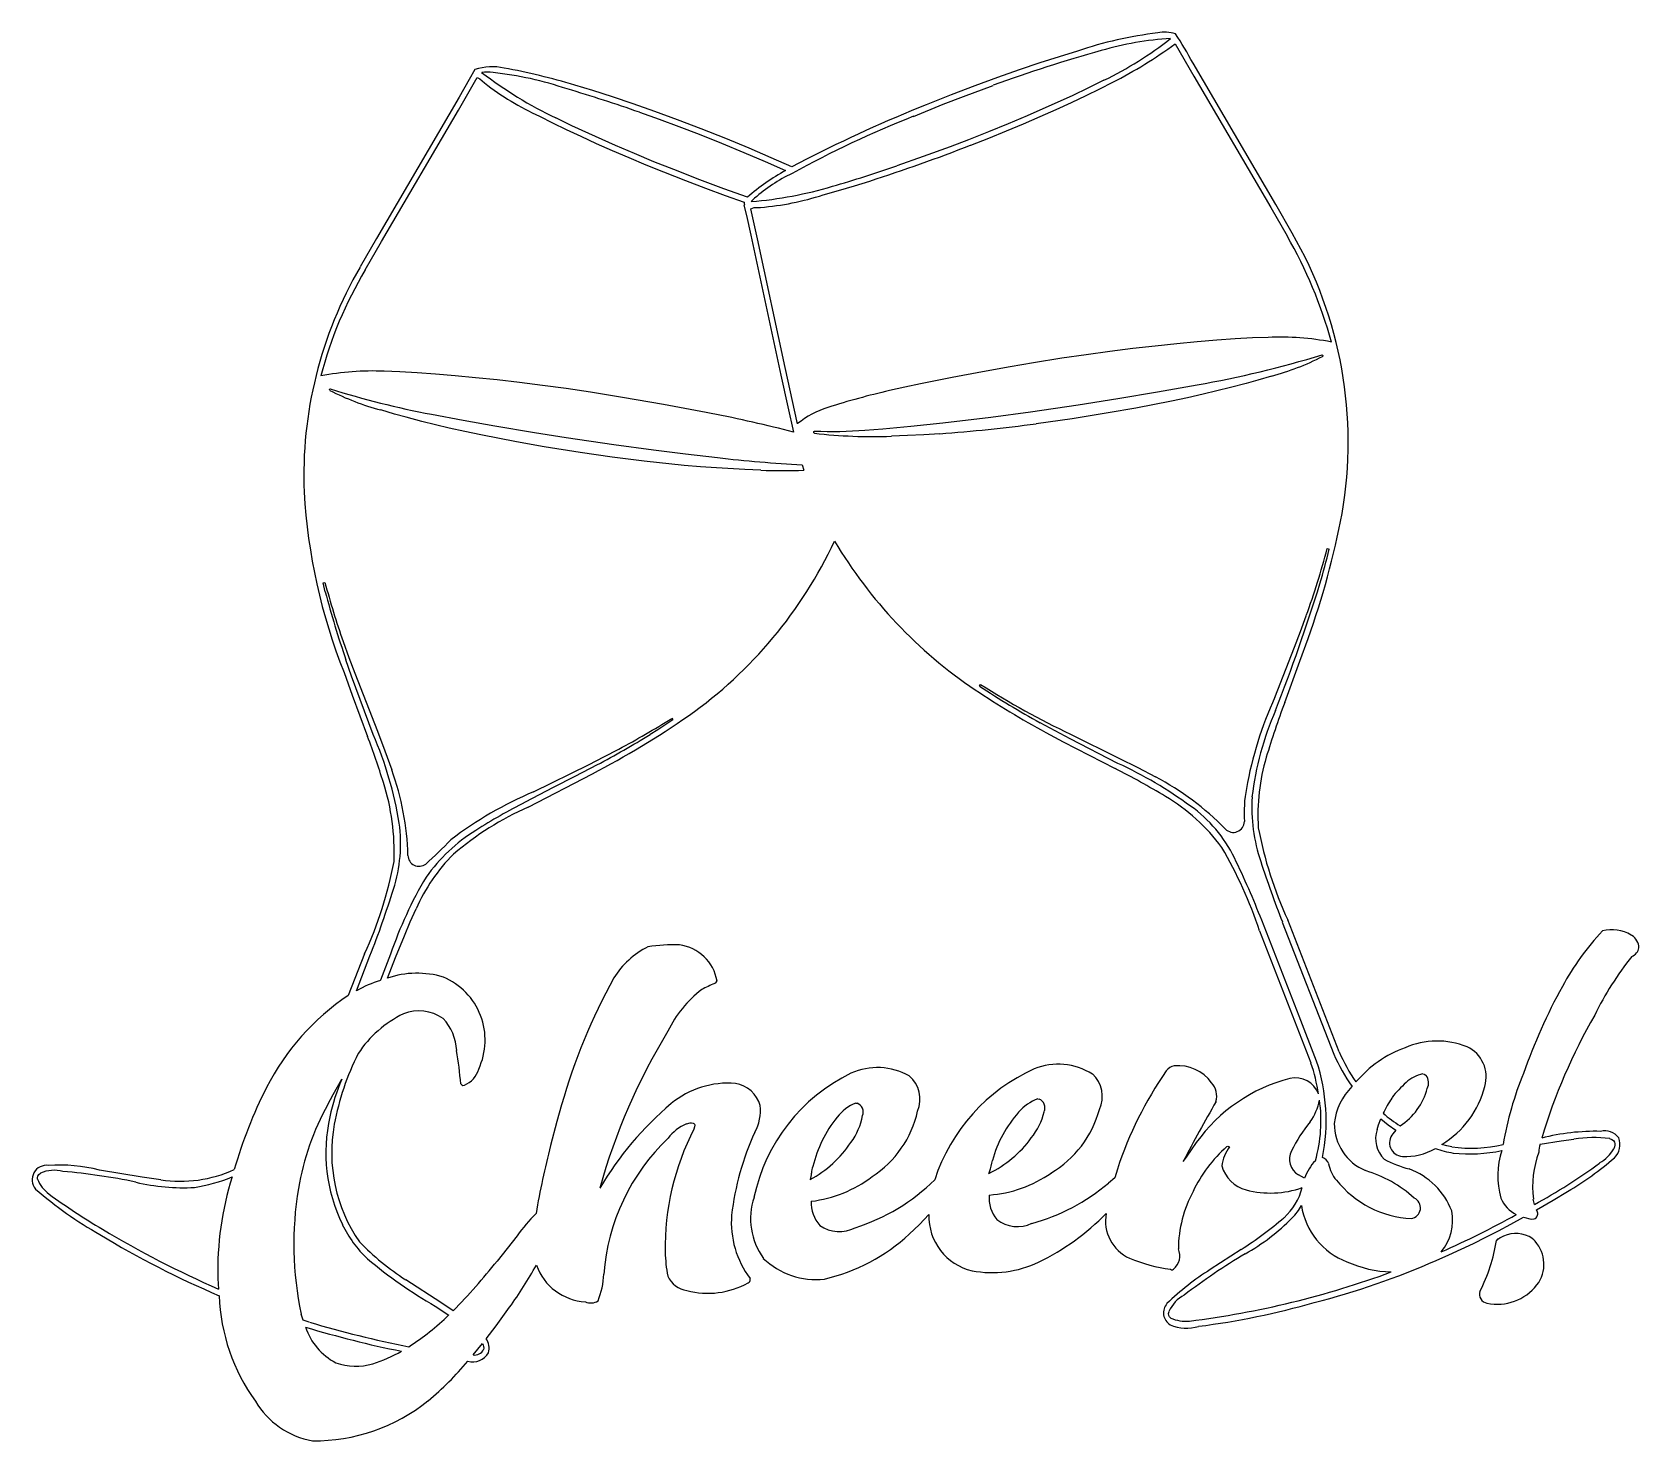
# Model space of a CAD drawing. Extents: x 0.24 to 4.49, y 0.5 to 4.23.
import ezdxf

# ---------------------------------------------------------------- set-up
doc = ezdxf.new("R2010")
doc.units = 0
doc.header["$MEASUREMENT"] = 0
doc.layers.add('Arc', color=6, linetype='CONTINUOUS')
doc.layers.add('Line', color=1, linetype='CONTINUOUS')

msp = doc.modelspace()

# ---------------------------------------------------------------- linework, layer by layer
at = {"layer": 'Arc', "color": 0, "true_color": 0x000000}
for centre, radius, start, end in [((3.3304, 3.2284), 1.0017, 96.5892, 109.0447), ((3.3045, 3.3498), 0.8608, 93.6616, 106.0906), ((2.6451, 4.9778), 0.978, -64.0385, -51.8299), ((3.2347, 4.1361), 0.0895, 72.1075, 102.4329), ((2.3843, 3.642), 1.0518, 28.4709, 33.4194), ((4.1048, 0.4641), 3.8554, 105.6318, 110.09), ((2.5693, 5.1303), 1.1636, -63.0504, -53.4956), ((1.4548, 3.9836), 0.1503, 77.8783, 107.7002), ((1.1672, 2.3946), 1.7651, 73.3393, 79.583), ((1.4397, 3.9305), 0.1891, 84.6844, 93.8006), ((2.0993, 4.9942), 1.1034, -127.5284, -115.5455), ((1.8751, 4.6555), 0.7158, -127.9663, -114.3417), ((1.3642, 3.2349), 0.8887, 71.018, 83.9913), ((0.5995, 0.4782), 3.7483, 70.599, 73.6718), ((3.6099, 1.3757), 2.8257, 111.6004, 118.8039), ((4.0686, 0.384), 3.9327, 111.877, 116.9512), ((1.0622, 8.1672), 4.5532, -72.2066, -68.6397), ((1.3789, 7.2108), 3.5304, -73.948, -71.0432), ((2.5049, 3.3592), 0.5703, 118.6756, 131.0524), ((2.4271, 3.4729), 0.4189, 115.2508, 131.5823), ((2.0544, 4.8196), 1.0457, -85.2997, -73.294), ((2.1057, 4.487), 0.7274, -85.3342, -71.9639), ((2.5317, 3.0928), 1.1853, 15.3174, 30.0658), ((2.6152, 3.1415), 1.1041, -9.8473, 30.0384), ((2.0487, 3.0538), 1.0919, 149.7159, -177.6453), ((2.0424, 3.0461), 1.075, 149.173, 165.4444), ((3.5393, 2.7141), 0.705, 78.9157, 92.551), ((2.8247, 6.0868), 2.8376, -79.9554, -73.0846), ((3.344, 3.9677), 0.674, -75.1817, -62.871), ((1.1375, 2.6246), 0.7048, 87.4488, 101.0869), ((1.3326, 3.8776), 0.6736, -117.1341, -104.8162), ((1.723, 5.4908), 2.3158, -107.5036, -100.6604), ((2.9364, 1.3824), 1.9433, 102.7954, 107.7794), ((2.4127, 3.0065), 0.237, 107.1151, 129.2228), ((1.2585, -0.7252), 4.018, 76.2675, 79.4665), ((2.3351, 7.3392), 4.1867, -85.8363, -82.3279), ((2.4627, 4.5139), 1.358, -96.56, -87.9625), ((2.3523, 4.2176), 1.0481, -92.4307, -85.1422), ((2.498, 7.0398), 3.9648, -96.4762, -93.2206), ((2.2227, 4.797), 1.7309, -91.8862, -88.1127), ((2.469, 3.0941), 1.5138, -176.7752, -158.1952), ((1.558, 3.3569), 2.1828, -19.6882, -10.6729), ((1.2962, 3.3767), 1.1747, -54.7195, -25.035), ((3.4267, 3.5155), 1.2414, -149.189, -124.0099), ((1.4723, 3.4518), 2.2703, -19.8116, -15.1127), ((1.9145, 3.2801), 1.8045, -16.5432, -13.5086), ((2.9159, 3.2732), 1.9686, -165.1965, -160.4386), ((-1.4216, 4.3506), 5.3079, -21.1925, -17.3659), ((3.3679, 3.3626), 2.4339, -165.3162, -160.8842), ((4.0126, 4.3953), 2.2985, -123.8495, -118.3981), ((3.9904, 4.3772), 2.2565, -123.5282, -118.7636), ((3.9757, 4.4379), 2.2942, -122.3861, -115.5832), ((4.4283, 2.0512), 0.9937, 155.3055, 169.8922), ((4.2709, 2.1059), 0.8119, 156.3367, 173.1369), ((5.747, 1.6335), 2.3435, 159.5411, 163.2767), ((0.5945, 4.4115), 2.4248, -62.3431, -55.307), ((0.7606, 4.2605), 2.1883, -61.9308, -57.7018), ((-1.3005, 1.4609), 2.5882, 17.5418, 20.3971), ((0.2377, 1.9743), 0.9845, 9.3178, 23.559), ((0.4724, 4.6598), 2.6858, -62.0264, -58.5725), ((4.0193, 2.1546), 0.5389, 163.4723, -176.4868), ((0.5175, 2.0296), 0.7149, 1.4895, 20.0121), ((2.0374, 0.191), 2.3432, 59.227, 62.9626), ((2.6352, 1.2632), 1.1328, 53.9166, 65.2082), ((2.8539, 1.5869), 0.7578, 44.5189, 61.9854), ((0.5903, 2.0572), 0.6056, -2.401, 17.6685), ((1.9493, 1.3001), 0.9937, 112.8053, 127.3927), ((3.8058, 2.1597), 0.3619, 169.5102, -176.5401), ((1.875, 1.4398), 0.8045, 113.8021, 130.4842), ((2.3672, 0.5922), 1.7975, 117.3153, 122.1265), ((2.9713, 1.7619), 0.5156, 36.6282, 59.0875), ((3.0903, 1.8816), 0.365, 26.0214, 54.4804), ((3.9239, 2.1781), 0.4597, 176.9094, -161.5012), ((0.8123, 2.0806), 0.4005, -17.6297, 7.6126), ((3.4154, 2.1384), 0.0292, -136.4569, -1.0097), ((0.3657, 3.0418), 1.3665, -48.0517, -44.1743), ((1.6673, 1.7113), 0.4776, 122.4119, 144.1365), ((4.502, 2.3141), 1.0386, -169.3167, -155.1573), ((1.2614, 2.0487), 0.0292, -179.0264, -52.5242), ((1.6872, 1.7174), 0.4729, 135.0211, 156.4149), ((2.3304, 1.4597), 1.2184, 18.6171, 30.0332), ((1.4266, 1.0713), 2.2155, 21.3173, 25.9782), ((0.1746, 2.2244), 1.0388, -24.8403, -10.6834), ((6.0939, 2.872), 2.7379, -162.1399, -158.5814), ((-1.4024, 2.7731), 2.7209, -21.3526, -17.4031), ((2.219, 1.4348), 1.0912, 149.3497, 161.1707), ((4.8974, 1.3717), 0.6949, 136.676, 151.6534), ((4.417, 1.7539), 0.0979, 58.7551, 104.8776), ((4.4491, 1.8032), 0.0391, 1.0785, 57.8564), ((1.9662, 1.6071), 0.2227, 116.4482, 148.2937), ((1.9347, 1.3712), 0.4405, 87.9891, 98.8362), ((1.9366, 1.6975), 0.1147, 9.2967, 83.2209), ((4.458, 1.8093), 0.0306, -67.0053, -9.9278), ((5.0921, 1.2771), 0.8006, 140.9921, 154.2034), ((1.2855, 1.34), 0.3984, 108.4799, 118.4048), ((1.2565, 1.4913), 0.2453, 73.5459, 108.629), ((1.2552, 1.5599), 0.1811, -25.0383, 66.9891), ((3.1551, 0.9611), 1.5755, 151.0325, 164.2575), ((2.2378, 1.2512), 0.4979, 113.0052, 117.3236), ((5.5737, 0.9893), 1.4717, 151.0519, 160.8643), ((1.4367, 1.1385), 0.6498, 123.886, 152.949), ((2.1948, 1.4513), 0.3051, 127.4537, 154.3332), ((1.3521, 1.3576), 0.3018, 115.9322, 146.4778), ((1.2616, 1.5253), 0.1117, 55.204, 111.8114), ((1.2268, 1.5257), 0.1344, 2.7943, 42.8304), ((5.7118, 0.8548), 1.5463, 150.1043, 163.2418), ((3.3152, 0.7314), 1.6349, 148.59, 164.4936), ((0.3587, 1.3661), 1.016, 4.3924, 9.4104), ((3.9766, 1.2473), 0.3112, 110.0713, 139.5885), ((3.9548, 1.3443), 0.213, 68.2836, 113.52), ((3.9966, 1.4627), 0.0877, -16.8381, 65.0425), ((1.7406, 1.2035), 0.716, 153.3849, 169.2454), ((2.9526, 1.3255), 0.1703, 58.1035, 111.9669), ((3.2643, 1.4603), 0.0318, 98.9529, 145.3396), ((3.2693, 1.3835), 0.1087, 35.6581, 95.2658), ((3.1028, 1.3288), 0.5454, 9.3682, 18.2084), ((3.1628, 1.3472), 0.4982, -11.3578, 18.4053), ((4.1877, 1.7511), 0.5558, -155.7658, -145.5532), ((4.1911, 1.7526), 0.5441, -155.7196, -146.0836), ((1.5213, 1.252), 0.5069, 156.2447, 168.0154), ((1.355, 1.5017), 0.0669, -66.4695, -16.0183), ((2.0791, 1.2101), 0.2359, 85.2244, 129.6397), ((2.0847, 1.3637), 0.0826, 16.189, 80.2001), ((2.6101, 1.0466), 0.4727, 115.8685, 168.1364), ((2.4743, 1.3171), 0.1701, 60.5201, 114.4463), ((2.5063, 1.4034), 0.0805, -22.9001, 50.0796), ((3.0865, 1.041), 0.4846, 114.0619, 162.0431), ((2.9884, 1.4107), 0.0805, -25.35, 47.6421), ((4.0579, 0.9079), 0.9987, 145.1687, 161.873), ((3.6784, 1.0278), 0.4455, 104.7904, 144.1092), ((3.3192, 1.4112), 0.0523, -15.6237, 42.8237), ((3.5794, 1.3944), 0.0657, 20.6463, 102.9736), ((4.0925, 1.2035), 0.3286, 132.0043, 141.5274), ((3.9382, 1.376), 0.0972, 103.0632, 132.4915), ((3.9, 1.4466), 0.032, -27.1343, 37.549), ((4.9833, 1.1394), 0.8664, 157.4389, 170.3881), ((1.9657, 0.8716), 1.2423, 153.0825, 163.8414), ((2.936, 1.2957), 0.1148, 109.0116, 140.4548), ((2.8926, 1.381), 0.0245, -25.271, 68.262), ((3.8434, 1.3215), 0.1621, 134.7139, 173.6346), ((4.0038, 1.2803), 0.2103, 143.3925, 155.8996), ((3.7626, 1.4766), 0.1717, -56.835, -15.0585), ((3.8371, 1.4985), 0.2509, -58.7402, -14.1064), ((1.6381, 1.0482), 0.7059, 151.0808, 170.2865), ((2.4866, 0.7283), 0.8669, 130.0605, 149.483), ((2.0494, 1.3733), 0.1154, -29.7558, 6.7028), ((2.4589, 1.2865), 0.1146, 111.4466, 142.9383), ((2.2739, 1.3877), 0.163, -37.115, -9.7145), ((2.412, 1.3697), 0.0245, -22.8615, 70.7304), ((2.3084, 1.4328), 0.2787, -57.1119, -12.5864), ((3.082, 1.1581), 0.3152, 138.0489, 164.6073), ((2.7554, 1.4049), 0.163, -39.582, -12.1825), ((2.792, 1.4486), 0.2787, -59.5851, -15.0486), ((8.8149, -1.7105), 6.2696, 150.28618, 151.93825), ((3.4902, 1.432), 0.1563, -34.5452, -11.4598), ((3.2645, 1.346), 0.3828, -15.9693, 8.2443), ((4.0526, 1.6423), 0.3663, -131.096, -122.367), ((1.4497, 1.2624), 0.4347, 167.3967, -154.1022), ((1.4459, 1.2618), 0.4155, 169.5606, -145.4411), ((2.5941, 1.0111), 0.6816, 152.6422, -178.9897), ((2.011, 1.2352), 0.1114, 112.3024, 144.3205), ((2.6109, 1.155), 0.3154, 140.5188, 167.0586), ((3.8918, 1.1129), 0.3572, 139.8072, 154.4947), ((3.8172, 1.3391), 0.1349, 179.8504, -112.6834), ((3.8679, 1.2993), 0.0761, 161.9053, -134.4508), ((4.3747, 0.7362), 0.5824, 88.7899, 104.2674), ((4.3973, 1.2714), 0.0482, 38.808, 102.3109), ((3.667, 0.7449), 2.1261, 165.4035, 170.353), ((2.3027, 0.8989), 0.5542, 133.5974, 175.6695), ((2.8096, 1.0132), 0.7262, 155.3505, 173.3675), ((2.1529, 1.4562), 0.3014, -61.7014, -33.6189), ((2.6374, 1.4786), 0.3015, -64.1613, -36.0803), ((3.6415, 1.0023), 0.3677, 131.4398, 154.7051), ((3.5003, 1.2097), 0.1167, 144.381, 171.4813), ((3.865, 1.2885), 0.0364, 139.2633, -93.7919), ((4.0428, 1.6452), 0.3713, -97.6447, -76.5593), ((4.3293, 1.2545), 0.1065, 163.8003, 175.0985), ((4.3697, 0.9557), 0.3464, 83.1589, 98.8406), ((4.3889, 1.2836), 0.0494, -45.561, 21.4149), ((2.6257, 1.2624), 0.1537, -19.2421, -7.7489), ((3.6115, 1.2447), 0.0475, 152.4247, -119.702), ((3.7177, 1.1564), 0.1198, 135.3103, 161.489), ((3.642, 1.2234), 0.0273, 19.8145, 70.3244), ((3.7545, 1.2472), 0.0881, -170.4473, -139.041), ((3.947, 1.4852), 0.2742, -118.865, -103.9696), ((3.8716, 1.4075), 0.1555, -93.3405, -59.7356), ((4.0406, 1.5259), 0.2684, -109.7193, -99.3305), ((4.0397, 1.6707), 0.412, -95.9302, -77.9468), ((4.3298, 1.2009), 0.2148, 161.8442, -164.071), ((4.4834, 1.171), 0.2762, 160.4106, -173.3877), ((3.5457, 2.367), 1.4091, -61.7865, -53.472), ((3.858, 1.9067), 0.8679, -59.4093, -49.3411), ((4.3339, 1.3223), 0.101, -60.0018, -29.6177), ((0.2761, 1.1906), 0.038, 82.0057, -139.5131), ((0.3444, 1.2325), 0.1009, -156.3535, -127.5909), ((0.2968, 1.1257), 0.0898, 75.3086, 114.0044), ((0.3099, 0.8019), 0.4274, 75.6418, 93.828), ((0.181, -0.3931), 1.6116, 78.1382, 85.0668), ((0.6296, 1.5307), 0.3443, -98.5303, -65.4933), ((0.6016, 1.5961), 0.4311, -81.1604, -67.4416), ((1.5516, 0.9511), 0.8225, 162.5309, -178.4634), ((2.2649, 1.2068), 0.0348, -27.3722, 2.3308), ((2.2615, 1.4573), 0.3258, -83.3918, -52.507), ((2.3347, 1.2095), 0.0351, 152.7102, -177.8537), ((2.2588, 1.5612), 0.5215, -72.5474, -45.3162), ((2.746, 1.4753), 0.3261, -85.8443, -54.9724), ((3.4735, 1.2527), 0.0923, -163.7874, -105.0954), ((3.6672, 0.8909), 0.3382, 47.9384, 73.1591), ((3.8123, 1.0371), 0.1945, 21.3653, 69.3646), ((0.9196, 1.9353), 1.0218, -131.155, -119.431), ((1.2755, 2.5051), 1.6777, -126.2736, -120.4914), ((0.6386, 1.7196), 0.5503, -103.2702, -86.948), ((1.8388, 1.0203), 0.9085, 170.6876, -168.2482), ((2.8606, 1.1425), 0.0913, 175.2425, -141.061), ((2.7495, 1.5728), 0.5152, -75.0099, -49.373), ((3.595, 1.0052), 0.3249, 151.6571, 179.5943), ((3.5138, 1.4087), 0.2534, -104.7085, -70.7025), ((3.4415, 1.2097), 0.1612, -47.9183, -14.4232), ((3.9007, 1.3595), 0.2722, -141.3606, -93.0855), ((2.3184, 1.0874), 0.1799, 161.7489, -144.3428), ((2.3902, 1.13), 0.0913, 177.6872, -138.6158), ((3.4644, 1.1952), 0.1502, -44.7187, -29.0866), ((3.7841, 1.1516), 0.1908, -171.1539, -110.9942), ((3.8818, 1.116), 0.0286, -81.4298, 65.2353), ((3.8641, 1.0837), 0.1315, -39.6217, 10.6373), ((4.2018, 1.1744), 0.085, -157.5934, -116.498), ((1.3445, 1.211), 0.3177, -154.1512, -133.7533), ((1.9323, 0.7418), 0.5096, 135.1495, 143.8536), ((2.3356, 1.0782), 0.2481, 175.6447, -143.1706), ((2.3733, 1.144), 0.0906, -124.7536, -62.4898), ((2.7579, 1.0939), 0.1479, 178.332, -103.0757), ((2.8444, 1.1573), 0.0906, -127.2058, -64.9392), ((2.6141, 1.5576), 0.6515, -63.9295, -44.4355), ((3.1849, 1.0811), 0.1076, 169.1203, -114.0414), ((2.8471, 1.92), 1.0873, -57.1841, -49.7604), ((3.1783, 1.4749), 0.5502, -60.7679, -44.4444), ((2.9817, 3.2317), 2.4391, -66.2149, -61.0081), ((1.7151, 3.191), 2.5076, -121.1628, -113.0639), ((1.7865, 3.3307), 2.6485, -120.955, -113.4801), ((1.612, 1.5233), 0.711, -135.6342, -122.8566), ((2.2196, 1.4145), 0.5001, -76.8252, -47.3573), ((3.6865, 1.094), 0.4297, -27.5592, -8.5754), ((4.1627, 0.9669), 0.0812, 64.5204, 120.511), ((4.173, 0.9922), 0.0539, 41.335, 62.824), ((4.1467, 0.9669), 0.0904, -37.2877, 42.3818), ((1.8716, 1.8624), 1.1547, -130.2905, -119.4139), ((2.2977, 1.0073), 0.3851, -178.7772, -169.2841), ((2.3123, 1.1294), 0.203, -133.6361, -83.9856), ((3.3079, 1.3865), 0.4367, -112.4565, -97.7168), ((3.2289, 0.9891), 0.0451, -50.8176, 24.079), ((4.2681, -0.3915), 1.6111, 120.6404, 127.5711), ((0.1967, 1.9823), 1.6217, -44.59, -38.3744), ((0.3986, 1.636), 1.3521, -35.3824, -29.7821), ((1.7096, 1.0132), 0.1458, -160.4761, -93.1526), ((1.5395, 0.9488), 0.2107, -21.8871, -2.1907), ((1.9827, 0.9666), 0.0706, -153.9723, -100.2274), ((2.7773, 1.2349), 0.29, -100.502, -64.8866), ((3.7185, 0.3724), 0.6854, 122.0852, 134.2886), ((2.9938, 3.2334), 2.4361, -82.7985, -69.8422), ((3.0926, 2.9451), 2.1476, -75.5193, -66.4048), ((3.8439, 1.2621), 0.3158, -113.9429, -91.9297), ((2.0253, 1.1107), 0.2205, -104.4731, -61.0545), ((4.0908, 0.888), 0.0245, 162.8127, -100.542), ((4.1133, 0.9955), 0.1343, -101.5723, -38.3376), ((1.2408, 0.9024), 0.5083, -177.9174, -144.1459), ((1.7159, 0.8997), 0.0352, -114.0041, -57.0085), ((3.2678, 0.8386), 0.0371, 138.7373, -121.4675), ((3.3276, 0.8061), 0.0898, 117.8137, 156.5072), ((3.0627, 2.8447), 2.0585, -82.7187, -74.014), ((1.7654, 3.4631), 2.7656, -106.6853, -101.0602), ((0.8424, 1.3498), 0.7177, -56.8513, -46.0869), ((3.2905, 0.917), 0.1009, -113.8439, -85.0895), ((1.1171, 0.8517), 0.1637, -161.8255, -117.5466), ((1.7624, 3.4552), 2.7728, -106.7867, -101.3858), ((1.4074, 0.7461), 0.0396, -19.1787, 37.1952), ((3.2918, 0.9092), 0.1111, -112.9398, -73.3559), ((1.0232, 1.072), 0.386, -72.5082, -60.2126), ((1.4044, 0.7545), 0.0458, -107.3419, -27.8507), ((1.409, 0.7514), 0.0247, -100.7261, -22.5793), ((1.0943, 0.8518), 0.1546, -110.0109, -73.11), ((0.7962, 1.2037), 0.7722, -50.7075, -39.6595), ((1.0193, 0.7181), 0.2218, -149.2322, -100.3058), ((0.9841, 0.9801), 0.4802, -90.5329, -51.1705)]:
    msp.add_arc(centre, radius, start, end, dxfattribs=at)
at = {"layer": 'Line', "color": 0, "true_color": 0x000000}
for p, q in [((3.0035, 4.1753), (2.9551, 4.1606)), ((3.2615, 4.195), (3.3111, 4.1089)), ((1.4091, 4.1268), (1.3945, 4.0999)), ((2.8489, 4.1256), (2.7915, 4.1054)), ((2.9035, 4.144), (2.8489, 4.1256)), ((2.9551, 4.1606), (2.9035, 4.144)), ((3.5277, 3.7694), (3.3089, 4.1434)), ((1.3657, 4.0192), (1.4152, 4.1053)), ((1.3945, 4.0999), (1.3679, 4.0537)), ((1.4152, 4.1053), (1.4221, 4.1024)), ((1.4221, 4.1024), (1.4347, 4.0912)), ((1.7216, 4.0709), (1.6733, 4.0856)), ((2.7315, 4.0834), (2.669, 4.0595)), ((2.7013, 4.0554), (2.7805, 4.0849)), ((2.7915, 4.1054), (2.7315, 4.0834)), ((3.0733, 4.0984), (3.0325, 4.0782)), ((3.0626, 4.0758), (3.0967, 4.093)), ((3.3111, 4.1089), (3.5143, 3.7617)), ((1.3679, 4.0537), (1.149, 3.6797)), ((1.7732, 4.0543), (1.7216, 4.0709)), ((1.8278, 4.0359), (1.7732, 4.0543)), ((2.669, 4.0595), (2.6033, 4.0335)), ((2.648, 4.0347), (2.7013, 4.0554)), ((2.989, 4.0575), (2.9431, 4.0365)), ((2.9469, 4.0212), (2.9875, 4.0398)), ((2.9875, 4.0398), (3.0261, 4.058)), ((3.0325, 4.0782), (2.989, 4.0575)), ((3.0261, 4.058), (3.0626, 4.0758)), ((1.1624, 3.672), (1.3657, 4.0192)), ((1.5801, 4.0033), (1.6142, 3.9861)), ((1.6657, 3.9782), (1.6235, 3.9987)), ((1.8852, 4.0157), (1.8278, 4.0359)), ((1.8446, 4.0137), (1.8963, 3.9952)), ((1.9453, 3.9937), (1.8852, 4.0157)), ((1.8963, 3.9952), (1.9489, 3.9758)), ((2.5697, 4.0029), (2.648, 4.0347)), ((2.8705, 4.0046), (2.82, 3.9833)), ((2.8605, 3.9835), (2.9045, 4.0024)), ((2.9431, 4.0365), (2.8705, 4.0046)), ((2.9045, 4.0024), (2.9469, 4.0212)), ((1.6142, 3.9861), (1.6507, 3.9683)), ((1.6507, 3.9683), (1.6893, 3.9501)), ((1.7104, 3.9573), (1.6657, 3.9782)), ((1.7816, 3.9255), (1.7104, 3.9573)), ((2.0077, 3.9698), (1.9453, 3.9937)), ((1.9489, 3.9758), (2.0021, 3.9554)), ((2.0021, 3.9554), (2.062, 3.9317)), ((2.073, 3.944), (2.0077, 3.9698)), ((2.7681, 3.9621), (2.7151, 3.9411)), ((2.82, 3.9833), (2.7681, 3.9621)), ((2.7684, 3.9455), (2.8151, 3.9645)), ((2.8151, 3.9645), (2.8605, 3.9835)), ((1.6893, 3.9501), (1.7299, 3.9315)), ((1.7299, 3.9315), (1.7723, 3.9127)), ((1.7723, 3.9127), (1.8163, 3.8938)), ((1.8313, 3.9042), (1.7816, 3.9255)), ((2.062, 3.9317), (2.1204, 3.9077)), ((2.1349, 3.9184), (2.073, 3.944)), ((2.1933, 3.8934), (2.1349, 3.9184)), ((2.6668, 3.9226), (2.5953, 3.8963)), ((2.7151, 3.9411), (2.6668, 3.9226)), ((2.7207, 3.9267), (2.7684, 3.9455)), ((1.8163, 3.8938), (1.8617, 3.8748)), ((1.8826, 3.883), (1.8313, 3.9042)), ((1.8617, 3.8748), (1.9083, 3.8558)), ((1.9351, 3.8619), (1.8826, 3.883)), ((2.1204, 3.9077), (2.177, 3.8836)), ((2.177, 3.8836), (2.2312, 3.8596)), ((2.248, 3.869), (2.1933, 3.8934)), ((2.2862, 3.8896), (2.248, 3.869)), ((2.5953, 3.8963), (2.5257, 3.8719)), ((1.9083, 3.8558), (1.9667, 3.8329)), ((2.0046, 3.835), (1.9351, 3.8619)), ((1.9667, 3.8329), (2.0194, 3.8128)), ((2.0681, 3.8114), (2.0046, 3.835)), ((2.4136, 3.8192), (2.4537, 3.8317)), ((2.0194, 3.8128), (2.0712, 3.7938)), ((2.1304, 3.7893), (2.0681, 3.8114)), ((2.0712, 3.7938), (2.1218, 3.7759)), ((2.1401, 3.7774), (2.1491, 3.7862)), ((2.3309, 3.7953), (2.3712, 3.8066)), ((2.3712, 3.8066), (2.4136, 3.8192)), ((2.1222, 3.7685), (2.1205, 3.7678)), ((2.1205, 3.7678), (2.1274, 3.7403)), ((2.1218, 3.7759), (2.1213, 3.7723)), ((2.1213, 3.7723), (2.1222, 3.7685)), ((2.1274, 3.7403), (2.1391, 3.6882)), ((2.1391, 3.7584), (2.1478, 3.7616)), ((2.1569, 3.6791), (2.1391, 3.7584)), ((2.1478, 3.7616), (2.1648, 3.7619)), ((3.5143, 3.7617), (3.5575, 3.6866)), ((3.571, 3.6942), (3.5277, 3.7694)), ((1.149, 3.6797), (1.1058, 3.6045)), ((1.1193, 3.5969), (1.1624, 3.672)), ((2.1391, 3.6882), (2.2186, 3.3184)), ((2.23, 3.339), (2.1569, 3.6791)), ((3.2656, 3.4014), (3.2087, 3.3953)), ((3.32, 3.4065), (3.2656, 3.4014)), ((3.3718, 3.4108), (3.32, 3.4065)), ((3.4205, 3.4143), (3.3718, 3.4108)), ((3.466, 3.4168), (3.4205, 3.4143)), ((3.5079, 3.4184), (3.466, 3.4168)), ((2.962, 3.3631), (2.8866, 3.351)), ((3.026, 3.3723), (2.962, 3.3631)), ((3.0886, 3.3808), (3.026, 3.3723)), ((3.1496, 3.3885), (3.0886, 3.3808)), ((3.2087, 3.3953), (3.1496, 3.3885)), ((3.6503, 3.3719), (3.6516, 3.3715)), ((3.6524, 3.3689), (3.6514, 3.3678)), ((3.6516, 3.3715), (3.6525, 3.3704)), ((3.6525, 3.3704), (3.6524, 3.3689)), ((1.2108, 3.3271), (1.1688, 3.3287)), ((1.2563, 3.3246), (1.2108, 3.3271)), ((1.305, 3.3212), (1.2563, 3.3246)), ((1.3567, 3.3168), (1.305, 3.3212)), ((1.4112, 3.3117), (1.3567, 3.3168)), ((2.2186, 3.3184), (2.237, 3.2345)), ((2.2629, 3.19), (2.23, 3.339)), ((2.752, 3.3275), (2.6716, 3.3124)), ((2.825, 3.3405), (2.752, 3.3275)), ((2.8866, 3.351), (2.825, 3.3405)), ((3.5164, 3.3161), (3.4805, 3.3053)), ((1.0243, 3.2807), (1.0251, 3.2818)), ((1.0244, 3.2792), (1.0243, 3.2807)), ((1.0254, 3.2781), (1.0244, 3.2792)), ((1.0251, 3.2818), (1.0265, 3.2822)), ((1.4681, 3.3057), (1.4112, 3.3117)), ((1.5272, 3.2988), (1.4681, 3.3057)), ((1.5881, 3.2911), (1.5272, 3.2988)), ((1.6508, 3.2827), (1.5881, 3.2911)), ((1.7148, 3.2734), (1.6508, 3.2827)), ((1.8, 3.2596), (1.7148, 3.2734)), ((2.5467, 3.2867), (2.506, 3.2775)), ((2.5882, 3.2956), (2.5467, 3.2867)), ((2.6716, 3.3124), (2.5882, 3.2956)), ((3.1102, 3.2564), (3.215, 3.2739)), ((3.215, 3.2739), (3.3196, 3.2927)), ((3.4083, 3.2858), (3.3356, 3.2682)), ((3.4496, 3.2967), (3.4083, 3.2858)), ((3.4805, 3.3053), (3.4496, 3.2967)), ((1.9081, 3.2408), (1.8, 3.2596)), ((1.993, 3.225), (1.9081, 3.2408)), ((2.237, 3.2345), (2.2521, 3.1677)), ((2.879, 3.2217), (3.0052, 3.2401)), ((3.0052, 3.2401), (3.1102, 3.2564)), ((3.1577, 3.2314), (3.0841, 3.2185)), ((3.2521, 3.25), (3.1577, 3.2314)), ((3.2939, 3.2588), (3.2521, 3.25)), ((3.3356, 3.2682), (3.2939, 3.2588)), ((1.1962, 3.2156), (1.1603, 3.2264)), ((1.2271, 3.207), (1.1962, 3.2156)), ((1.2685, 3.1961), (1.2271, 3.207)), ((1.3412, 3.1786), (1.2685, 3.1961)), ((1.2946, 3.215), (1.3781, 3.1991)), ((1.3781, 3.1991), (1.4618, 3.1842)), ((2.5626, 3.1834), (2.6471, 3.1923)), ((2.6471, 3.1923), (2.7737, 3.2077)), ((2.7737, 3.2077), (2.879, 3.2217)), ((2.9892, 3.2032), (2.894, 3.1899)), ((3.0841, 3.2185), (2.9892, 3.2032)), ((1.3829, 3.1691), (1.3412, 3.1786)), ((1.4247, 3.1603), (1.3829, 3.1691)), ((1.519, 3.1417), (1.4247, 3.1603)), ((1.4618, 3.1842), (1.5666, 3.1667)), ((1.5666, 3.1667), (1.6505, 3.1536)), ((1.6505, 3.1536), (1.7767, 3.135)), ((2.2521, 3.1677), (2.2123, 3.1779)), ((2.3054, 3.1677), (2.3062, 3.1696)), ((2.3059, 3.166), (2.3054, 3.1677)), ((2.3076, 3.1648), (2.3059, 3.166)), ((2.3062, 3.1696), (2.3079, 3.1705)), ((2.4411, 3.1733), (2.4886, 3.1767)), ((2.4886, 3.1767), (2.5626, 3.1834)), ((2.5537, 3.1584), (2.511, 3.1568)), ((2.5964, 3.1607), (2.5537, 3.1584)), ((2.6391, 3.1635), (2.5964, 3.1607)), ((1.5927, 3.1288), (1.519, 3.1417)), ((1.6875, 3.1135), (1.5927, 3.1288)), ((1.7721, 3.1017), (1.6875, 3.1135)), ((1.7767, 3.135), (1.882, 3.1207)), ((1.882, 3.1207), (1.9663, 3.1101)), ((1.9663, 3.1101), (2.0508, 3.1003)), ((1.8569, 3.0909), (1.7721, 3.1017)), ((1.9631, 3.0799), (1.8569, 3.0909)), ((2.0057, 3.0762), (1.9631, 3.0799)), ((2.0483, 3.073), (2.0057, 3.0762)), ((2.123, 3.0687), (2.0483, 3.073)), ((2.1658, 3.0671), (2.123, 3.0687)), ((2.2752, 3.0813), (2.2797, 3.0671)), ((3.6641, 2.8599), (3.6691, 2.8586)), ((1.0077, 2.7689), (1.0127, 2.7702)), ((1.0135, 2.7456), (1.0077, 2.7689)), ((3.5928, 2.6402), (3.6082, 2.6823)), ((3.5773, 2.5991), (3.5928, 2.6402)), ((1.061, 2.6141), (1.0762, 2.5714)), ((3.5254, 2.4663), (3.5773, 2.5991)), ((3.5918, 2.562), (3.6132, 2.6215)), ((1.0832, 2.5227), (1.0682, 2.5655)), ((1.0762, 2.5714), (1.0917, 2.5298)), ((3.5514, 2.4527), (3.5918, 2.562)), ((1.0636, 2.5318), (1.085, 2.4723)), ((1.1402, 2.3678), (1.0832, 2.5227)), ((1.0917, 2.5298), (1.1513, 2.3766)), ((1.085, 2.4723), (1.1254, 2.363)), ((2.744, 2.4962), (2.7469, 2.5005)), ((1.8929, 2.3805), (1.8729, 2.368)), ((1.9327, 2.4065), (1.8929, 2.3805)), ((1.9299, 2.4108), (1.9327, 2.4065)), ((2.9445, 2.3775), (2.9046, 2.3991)), ((1.1513, 2.3766), (1.1712, 2.3245)), ((2.9195, 2.3734), (2.9651, 2.349)), ((2.9839, 2.3567), (2.9445, 2.3775)), ((2.9651, 2.349), (3.1025, 2.2781)), ((3.1102, 2.2916), (2.9839, 2.3567)), ((2.985, 2.3686), (3.1127, 2.3058)), ((1.1712, 2.3245), (1.1892, 2.2742)), ((1.7112, 2.2886), (1.7505, 2.3087)), ((1.7505, 2.3087), (1.7903, 2.3296)), ((3.1127, 2.3058), (3.1626, 2.2808)), ((1.5503, 2.1759), (1.72, 2.2637)), ((1.5641, 2.2161), (1.7112, 2.2886)), ((1.6735, 2.2569), (1.6167, 2.2276)), ((1.7323, 2.2878), (1.6735, 2.2569)), ((3.1626, 2.2808), (3.2098, 2.2559)), ((1.6167, 2.2276), (1.5423, 2.1893)), ((1.2227, 1.8356), (1.2383, 1.8722)), ((1.2383, 1.8722), (1.2537, 1.9067)), ((3.5892, 1.6235), (3.4906, 1.8767)), ((3.545, 1.8721), (3.6809, 1.5229)), ((3.6951, 1.5289), (3.5595, 1.8777)), ((1.1995, 1.7784), (1.2227, 1.8356)), ((3.485, 1.8487), (3.6209, 1.4993)), ((4.4699, 1.8364), (4.4677, 1.8376)), ((1.1173, 1.788), (1.0744, 1.678)), ((1.1862, 1.787), (1.1592, 1.7179)), ((1.0959, 1.6905), (1.1317, 1.7824)), ((1.1781, 1.7238), (1.1995, 1.7784)), ((2.0432, 1.7094), (2.0477, 1.7129)), ((2.0477, 1.7129), (2.0498, 1.7161)), ((3.6355, 1.5045), (3.5892, 1.6235)), ((1.0345, 1.4159), (1.0574, 1.4562)), ((3.9163, 1.4708), (3.9202, 1.4697)), ((3.9202, 1.4697), (3.922, 1.4687)), ((3.922, 1.4687), (3.9253, 1.466)), ((1.0202, 1.3895), (1.0345, 1.4159)), ((1.3717, 1.4439), (1.3743, 1.4412)), ((1.3743, 1.4412), (1.3775, 1.44)), ((1.3775, 1.44), (1.3817, 1.4404)), ((2.8987, 1.4042), (2.9017, 1.4037)), ((3.835, 1.4057), (3.8352, 1.408)), ((1.6387, 1.3886), (1.6264, 1.3449)), ((2.417, 1.3931), (2.4201, 1.3928)), ((1.6264, 1.3449), (1.6095, 1.2807)), ((1.9687, 1.3383), (1.9785, 1.3409)), ((1.9785, 1.3409), (1.9823, 1.3412)), ((1.9823, 1.3412), (1.9867, 1.3405)), ((1.9867, 1.3405), (1.9888, 1.3392)), ((1.9888, 1.3392), (1.9901, 1.3373)), ((1.9905, 1.3304), (1.9888, 1.3243)), ((1.9901, 1.3373), (1.9907, 1.3348)), ((1.9907, 1.3348), (1.9905, 1.3304)), ((3.7956, 1.323), (3.7994, 1.3358)), ((3.7994, 1.3358), (3.8052, 1.3515)), ((3.8052, 1.3515), (3.8247, 1.3359)), ((3.8247, 1.3359), (3.845, 1.3216)), ((3.845, 1.3216), (3.8374, 1.3123)), ((3.3174, 1.2889), (3.2907, 1.2499)), ((3.3981, 1.278), (3.4008, 1.279)), ((3.4008, 1.279), (3.4027, 1.2788)), ((3.4027, 1.2788), (3.4054, 1.2777)), ((3.9802, 1.2801), (3.9673, 1.284)), ((3.9934, 1.2772), (3.9802, 1.2801)), ((4.227, 1.2843), (4.2826, 1.2932)), ((4.2826, 1.2932), (4.3164, 1.298)), ((4.4109, 1.2997), (4.4168, 1.2972)), ((4.4168, 1.2972), (4.4211, 1.294)), ((4.4211, 1.294), (4.4236, 1.29)), ((4.4238, 1.2772), (4.4218, 1.2723)), ((4.4236, 1.29), (4.4247, 1.286)), ((4.4248, 1.2817), (4.4238, 1.2772)), ((4.4247, 1.286), (4.4248, 1.2817)), ((3.2907, 1.2499), (3.2823, 1.2389)), ((0.252, 1.192), (0.2521, 1.1963)), ((0.2521, 1.1963), (0.2531, 1.2003)), ((0.2531, 1.2003), (0.2558, 1.2044)), ((0.2558, 1.2044), (0.2603, 1.2077)), ((0.5291, 1.1971), (0.4159, 1.2159)), ((0.5786, 1.1902), (0.5291, 1.1971)), ((2.7688, 1.2073), (2.7709, 1.2118)), ((3.1018, 1.1956), (3.085, 1.1818)), ((3.1088, 1.2187), (3.1018, 1.1956)), ((3.6041, 1.1945), (3.588, 1.2034)), ((4.2612, 1.1363), (4.2997, 1.1596)), ((4.2119, 1.1254), (4.209, 1.1392)), ((4.2176, 1.1108), (4.2612, 1.1363)), ((4.2204, 1.1046), (4.2176, 1.1108)), ((2.5584, 1.0466), (2.5853, 1.0721)), ((2.5853, 1.0721), (2.6101, 1.0982)), ((4.1168, 1.0554), (4.1499, 1.0729)), ((4.1499, 1.0729), (4.1831, 1.0912)), ((4.1831, 1.0912), (4.2035, 1.0865)), ((4.2035, 1.0865), (4.2108, 1.0872)), ((4.2108, 1.0872), (4.2139, 1.0883)), ((4.2139, 1.0883), (4.2161, 1.09)), ((4.2161, 1.09), (4.2181, 1.0923)), ((4.2181, 1.0923), (4.2198, 1.0965)), ((4.2198, 1.0965), (4.2205, 1.0994)), ((4.2207, 1.1021), (4.2204, 1.1046)), ((4.2205, 1.0994), (4.2207, 1.1021)), ((1.5208, 1.0424), (1.4681, 0.9755)), ((4.0179, 1.0066), (4.0508, 1.0222)), ((4.0508, 1.0222), (4.0838, 1.0385)), ((4.0838, 1.0385), (4.1168, 1.0554)), ((4.1131, 1.0322), (4.1114, 1.03)), ((4.1142, 1.0329), (4.1131, 1.0322)), ((4.1172, 1.0335), (4.1142, 1.0329)), ((4.1214, 1.0368), (4.1172, 1.0335)), ((3.4364, 1.0063), (3.3545, 0.9531)), ((3.9522, 0.9771), (3.9851, 0.9915)), ((3.9851, 0.9915), (4.0179, 1.0066)), ((3.2493, 0.9537), (3.2516, 0.9524)), ((3.2516, 0.9524), (3.2544, 0.9526)), ((3.2544, 0.9526), (3.2574, 0.9541)), ((0.7293, 0.929), (0.7312, 0.9015)), ((1.3192, 0.8654), (1.2262, 0.926)), ((2.132, 0.9177), (2.135, 0.92)), ((2.135, 0.92), (2.1364, 0.9217)), ((2.1364, 0.9217), (2.1376, 0.9244)), ((2.1377, 0.9264), (2.1371, 0.9295)), ((2.1376, 0.9244), (2.1377, 0.9264)), ((1.3045, 0.8565), (1.3401, 0.8327)), ((1.3516, 0.8438), (1.3192, 0.8654)), ((1.4833, 0.8285), (1.5009, 0.8531)), ((0.9546, 0.8191), (0.9494, 0.8352)), ((0.9713, 0.8139), (0.9546, 0.8191)), ((1.4654, 0.8045), (1.4833, 0.8285)), ((3.2442, 0.8365), (3.2453, 0.8419)), ((3.2449, 0.8316), (3.2442, 0.8365)), ((3.2469, 0.8279), (3.2449, 0.8316)), ((3.2497, 0.8247), (3.2469, 0.8279)), ((1.439, 0.7701), (1.4654, 0.8045)), ((1.4044, 0.7271), (1.429, 0.7575)), ((1.429, 0.7575), (1.4311, 0.7531)), ((1.4311, 0.7531), (1.4323, 0.7491)), ((1.4326, 0.7454), (1.4318, 0.7419)), ((1.4323, 0.7491), (1.4326, 0.7454))]:
    msp.add_line(p, q, dxfattribs=at)

doc.saveas('drawing.dxf')
